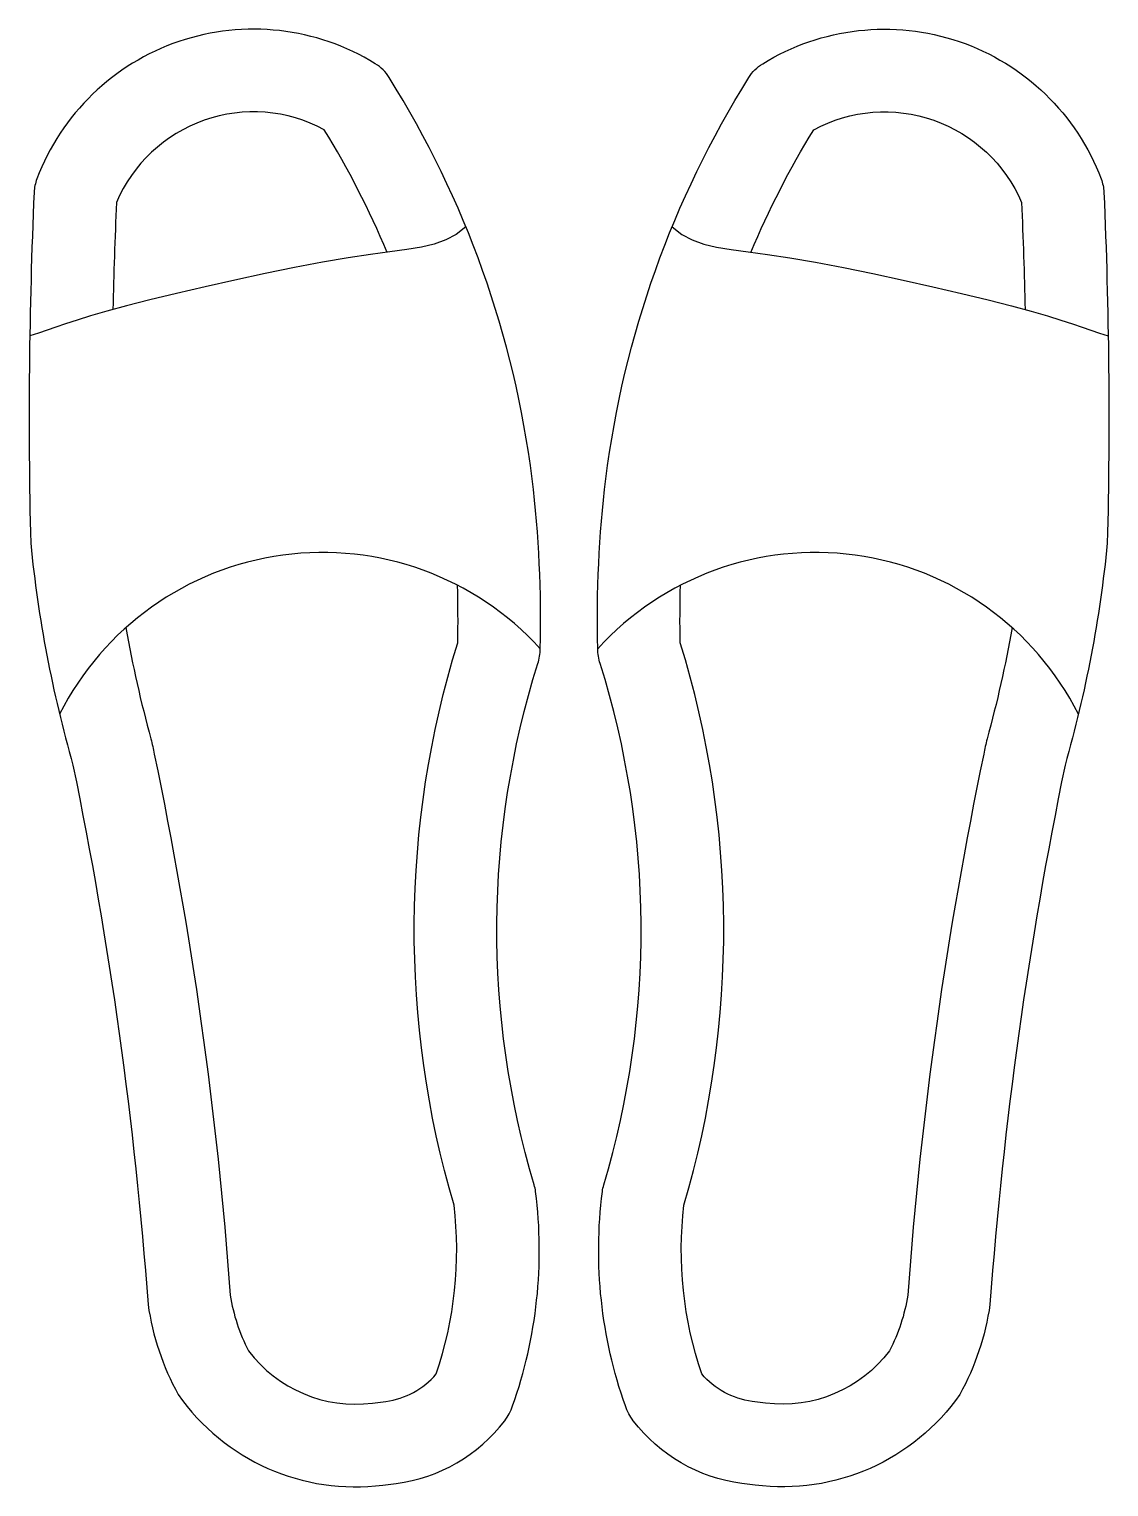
# Model space of a CAD drawing. Header units: millimetres. Extents: x -924.756 to -924.557, y 2719.531 to 2719.801.
import ezdxf

# ---------------------------------------------------------------- set-up
doc = ezdxf.new("R2010")
doc.units = ezdxf.units.MM
doc.header["$LTSCALE"] = 10
doc.layers.add('Móveis_armários', color=2, linetype='Continuous')

msp = doc.modelspace()

# ---------------------------------------------------------------- linework, layer by layer
at = {"layer": 'Móveis_armários', "color": 1}
for points in [[(-924.7550072962163, 2719.77284994949, 0.07948310476416849), (-924.7555163684708, 2719.770374255639, 0.01718242345694566), (-924.7561530063483, 2719.705460482421, 0.04474981662461673), (-924.7483262629248, 2719.664407533096, -0.03221127031186024), (-924.7344405904045, 2719.564702029031, 0.09030780484286179), (-924.7288662236745, 2719.548031140782, 0.2789020365307397), (-924.6909964375143, 2719.5312936264), (-924.6885168321235, 2719.531612306658, 0.2007049989933158), (-924.6684708880107, 2719.543195670459, 0.0778721147384294), (-924.6669994500971, 2719.545919778565, 0.1169480411349154), (-924.6627425206925, 2719.585558374294, 0.04123081959978672), (-924.6630148638717, 2719.586847057995, -0.1499664422799755), (-924.6623375212907, 2719.683203699071, 0.07000639566591584), (-924.6618799287593, 2719.685952470258, 0.03669799736194699), (-924.6633956414247, 2719.717381710329, 0.109405278441059), (-924.6898287543094, 2719.79158902444, 0.1147413894661055), (-924.6923995618091, 2719.794143317561, 0.4717137829757428)], [(-924.558134780561, 2719.77284994949, -0.07948310476416849), (-924.5576257083064, 2719.770374255639, -0.01718242345694566), (-924.5569890704289, 2719.705460482421, -0.04474981662461673), (-924.5648158138524, 2719.664407533096, 0.03221127031186024), (-924.5787014863728, 2719.564702029031, -0.09030780484286179), (-924.5842758531028, 2719.548031140782, -0.2789020365307397), (-924.622145639263, 2719.5312936264), (-924.6246252446538, 2719.531612306658, -0.2007049989933158), (-924.6446711887666, 2719.543195670459, -0.0778721147384294), (-924.6461426266801, 2719.545919778565, -0.1169480411349154), (-924.6503995560847, 2719.585558374294, -0.04123081959978672), (-924.6501272129055, 2719.586847057995, 0.1499664422799755), (-924.6508045554865, 2719.683203699071, -0.07000639566591584), (-924.651262148018, 2719.685952470258, -0.03669799736194699), (-924.6497464353525, 2719.717381710329, -0.109405278441059), (-924.6233133224679, 2719.79158902444, -0.1147413894661055), (-924.6207425149681, 2719.794143317561, -0.4717137829757428)]]:
    msp.add_lwpolyline(points, format="xyb", close=True, dxfattribs=at)
for points in [[(-924.6902323498829, 2719.759262424282, 0.03823635261177251), (-924.70184246957, 2719.781949085739, 0.4418556193255468), (-924.7402949708965, 2719.768465941676, 0.005319119670384519), (-924.7409317041195, 2719.74869997826, 0.004255545744260672)], [(-924.6229097268944, 2719.759262424282, -0.03823635261177251), (-924.6112996072072, 2719.781949085739, -0.4418556193255468), (-924.5728471058808, 2719.768465941676, -0.005319119670384519), (-924.5722103726578, 2719.74869997826, -0.004255545744260672)], [(-924.738546466335, 2719.6898595505, 0.02270865400373809), (-924.7339141568964, 2719.669283396805, -0.02505099297308547), (-924.7332980210326, 2719.666485469731, -0.03320810892459051), (-924.719233298893, 2719.566396148421, 0.08037450980728272), (-924.715867867923, 2719.556147783861, 0.2701576298564754), (-924.6929455181371, 2719.546459143242), (-924.690465912746, 2719.5467778235, 0.1869085705453062), (-924.6811271196011, 2719.551847819768, 0.1117423270420085), (-924.6778412281908, 2719.583062087501, -0.1480050825463766), (-924.6771482156871, 2719.687071039973, 0.01334083939237524), (-924.6772033876341, 2719.697707234147, 0.01334083939237524)], [(-924.5745956104422, 2719.6898595505, -0.02270865400373809), (-924.5792279198809, 2719.669283396805, 0.02505099297308547), (-924.5798440557446, 2719.666485469731, 0.03320810892459051), (-924.5939087778843, 2719.566396148421, -0.08037450980728272), (-924.5972742088543, 2719.556147783861, -0.2701576298564754), (-924.6201965586401, 2719.546459143242), (-924.6226761640312, 2719.5467778235, -0.1869085705453062), (-924.6320149571761, 2719.551847819768, -0.1117423270420085), (-924.6353008485864, 2719.583062087501, 0.1480050825463766), (-924.6359938610901, 2719.687071039973, -0.01334083939237524), (-924.6359386891431, 2719.697707234147, -0.01334083939237524)]]:
    msp.add_lwpolyline(points, format="xyb", dxfattribs=at)
for points in [[(-924.6756336223543, 2719.763973453957), (-924.6774539952661, 2719.76259148194), (-924.6793858160995, 2719.76156048698), (-924.6815024606685, 2719.760799902831), (-924.683877304787, 2719.760229163251), (-924.6865837242686, 2719.759767701997), (-924.689695094928, 2719.759334952826), (-924.6932847925785, 2719.758850349493), (-924.697426193034, 2719.758233325756), (-924.702152050712, 2719.757423856282), (-924.7073326344436, 2719.756444079382), (-924.7127975916624, 2719.755336674273), (-924.7183765698027, 2719.754144320176), (-924.7238992162985, 2719.752909696311), (-924.7291951785841, 2719.751675481898), (-924.7340941040933, 2719.750484356157), (-924.7384256402602, 2719.749378998308), (-924.7420665170653, 2719.748392499765), (-924.7450817946734, 2719.747519600734), (-924.747583615796, 2719.74674545361), (-924.7496841231435, 2719.746055210796), (-924.7514954594276, 2719.74543402469), (-924.7531297673592, 2719.74486704769), (-924.7546991896496, 2719.744339432195), (-924.7563158690095, 2719.743836330606)], [(-924.6375084544229, 2719.763973453957), (-924.6356880815111, 2719.76259148194), (-924.6337562606777, 2719.76156048698), (-924.6316396161087, 2719.760799902831), (-924.6292647719903, 2719.760229163251), (-924.6265583525086, 2719.759767701997), (-924.6234469818493, 2719.759334952826), (-924.6198572841987, 2719.758850349493), (-924.6157158837433, 2719.758233325756), (-924.6109900260652, 2719.757423856282), (-924.6058094423337, 2719.756444079382), (-924.6003444851149, 2719.755336674273), (-924.5947655069746, 2719.754144320176), (-924.5892428604787, 2719.752909696311), (-924.5839468981932, 2719.751675481898), (-924.579047972684, 2719.750484356157), (-924.5747164365171, 2719.749378998308), (-924.571075559712, 2719.748392499765), (-924.5680602821038, 2719.747519600734), (-924.5655584609813, 2719.74674545361), (-924.5634579536337, 2719.746055210796), (-924.5616466173497, 2719.74543402469), (-924.5600123094181, 2719.74486704769), (-924.5584428871276, 2719.744339432195), (-924.5568262077677, 2719.743836330606)]]:
    msp.add_lwpolyline(points, dxfattribs=at)
for centre, start, end in [((-924.7021816332658, 2719.64928051151), 42.30017828852742, 153.1830539656009), ((-924.6109604435114, 2719.64928051151), 26.81694603439906, 137.6998217114726)]:
    msp.add_arc(centre, 0.05448908096588794, start, end, dxfattribs=at)

doc.saveas('drawing.dxf')
